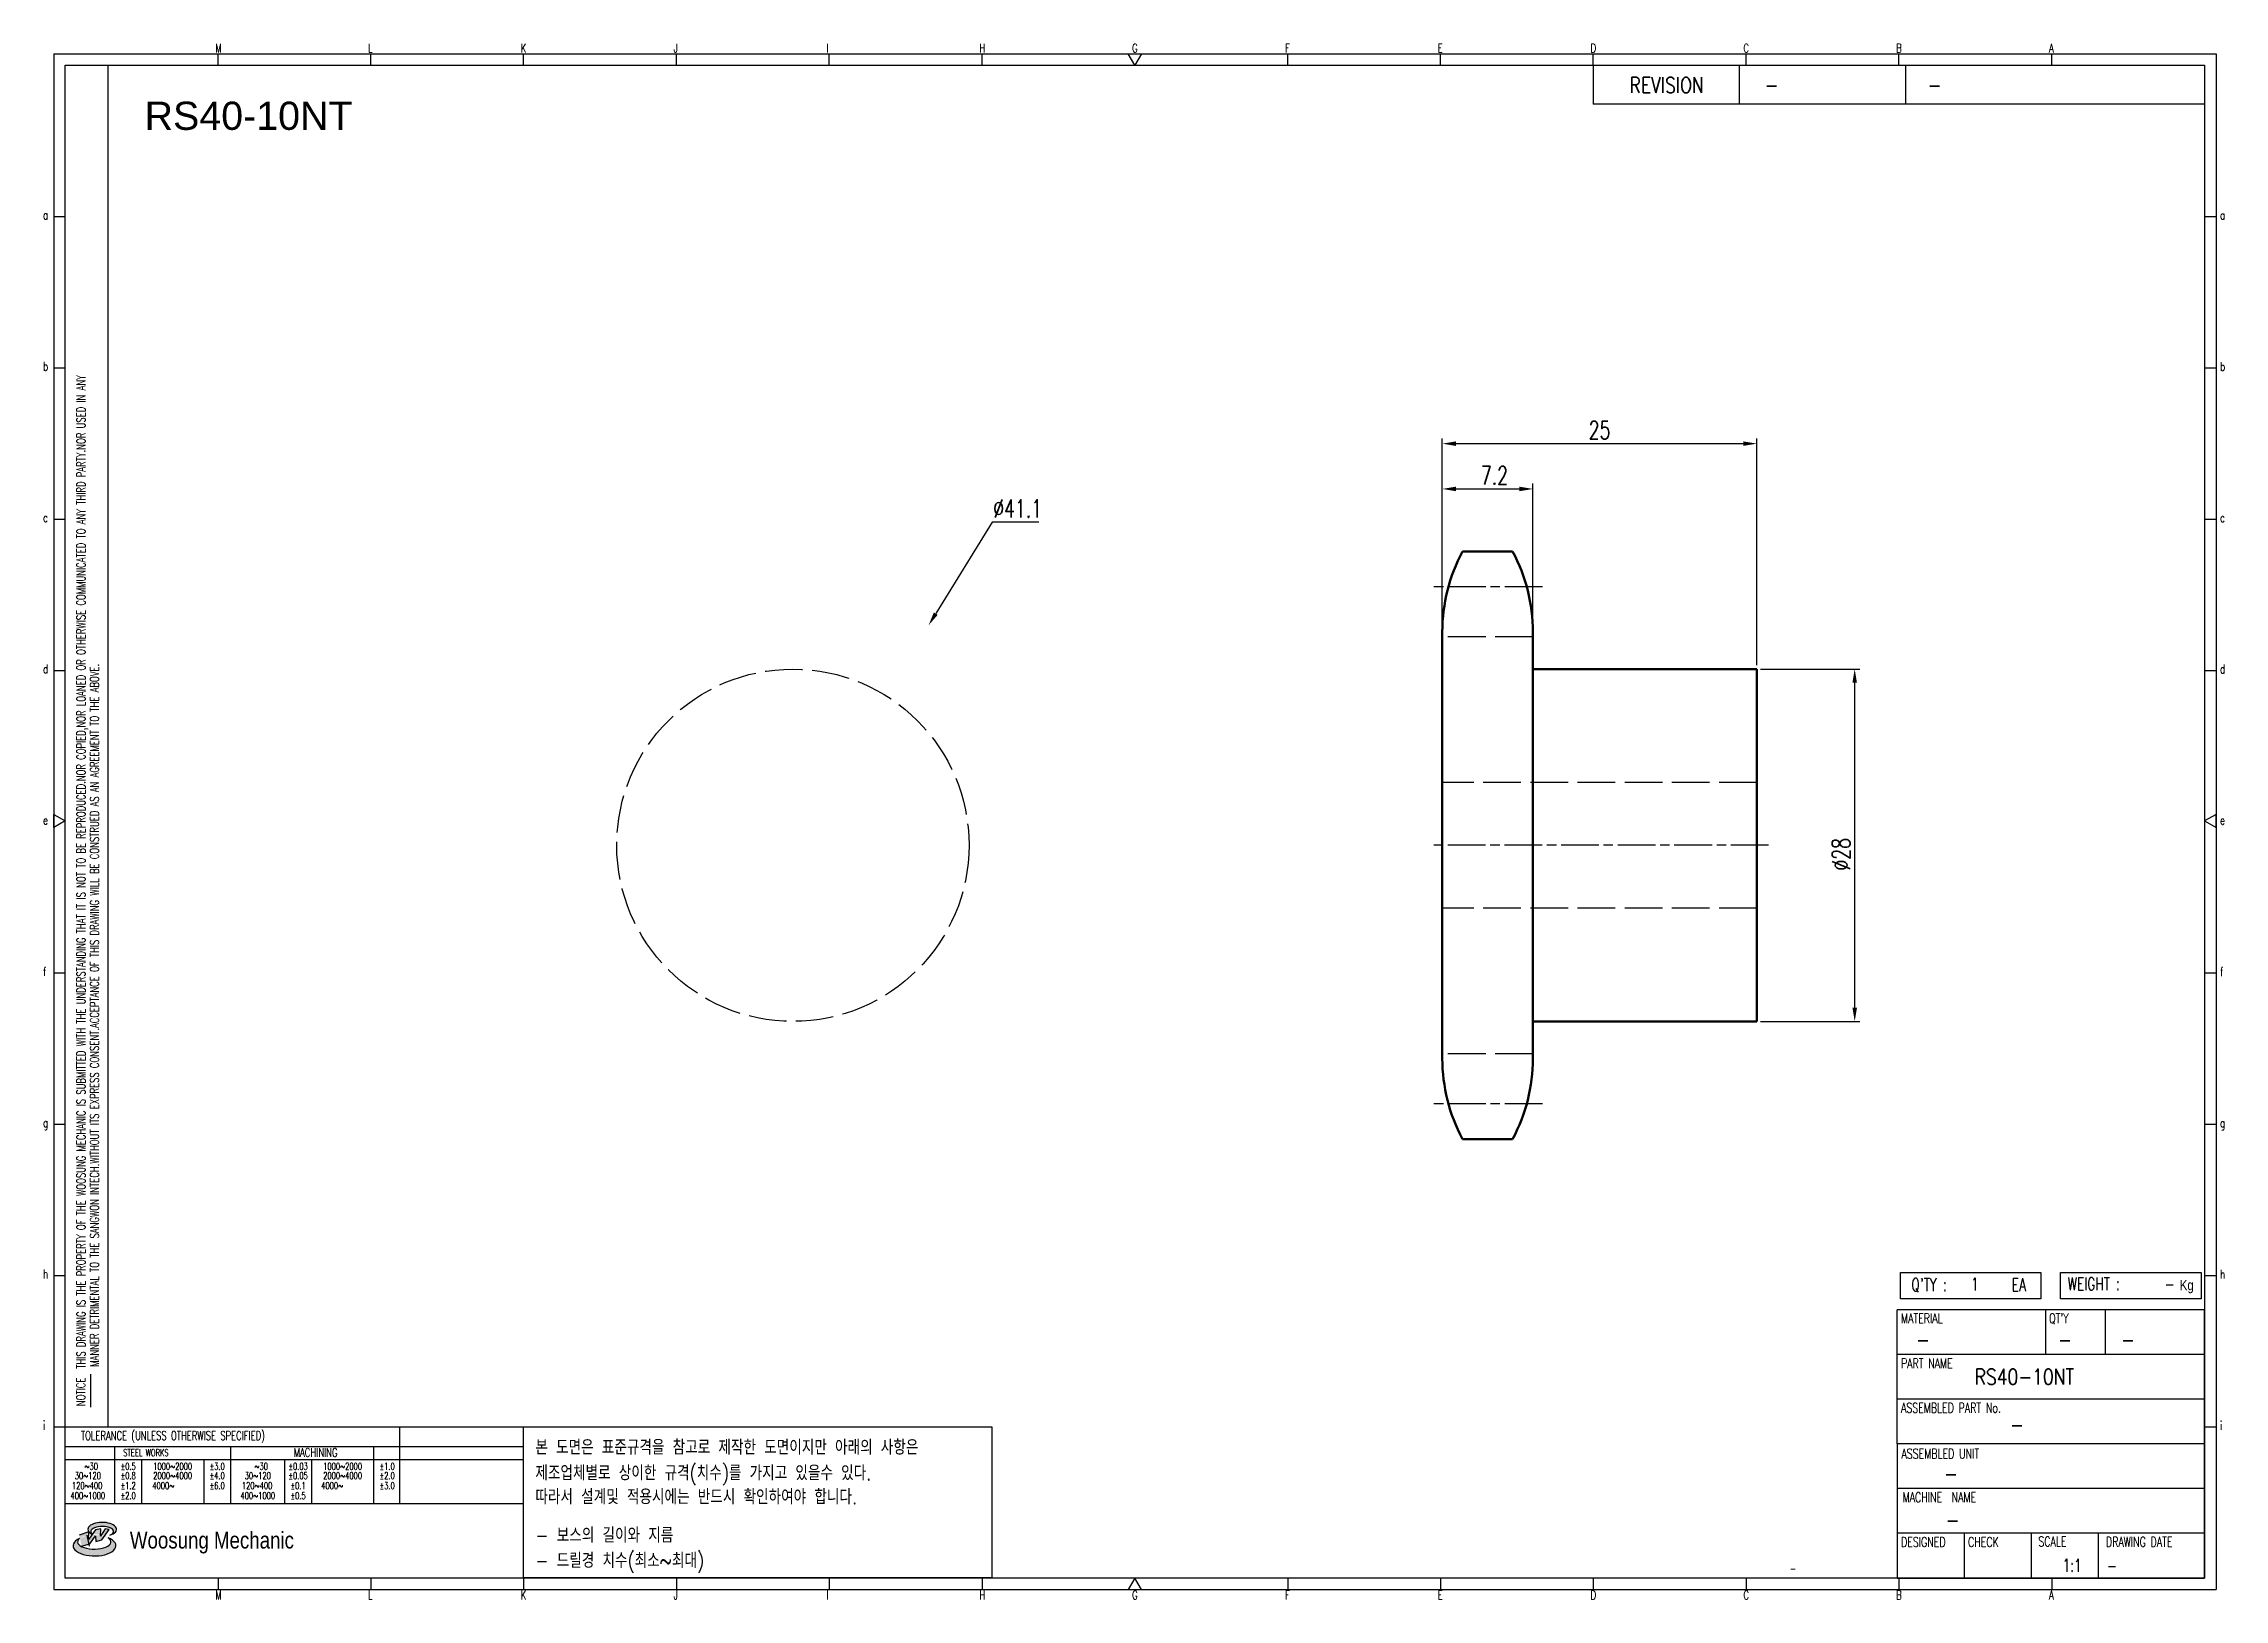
# Model space of a CAD drawing. Header units: millimetres. Extents: x -22171 to -21998, y 1083 to 1207.
import ezdxf
from ezdxf.enums import TextEntityAlignment as Align

# ---------------------------------------------------------------- set-up
doc = ezdxf.new("R2010")
doc.units = ezdxf.units.MM
for name, pattern in [('AM_ISO02W050', [7.5, 6, -1.5]), ('AM_ISO02W050x2', [3.75, 3, -0.75]), ('AM_ISO08W050', [18, 12, -1.5, 3, -1.5]), ('AM_ISO08W050x2', [9, 6, -0.75, 1.5, -0.75])]:
    doc.linetypes.add(name, pattern=pattern)
for name, color, linetype, lineweight in [('AM_0N', 7, 'Continuous', 50), ('AM_3N', 6, 'AM_ISO02W050', 25), ('AM_7N', 4, 'AM_ISO08W050', 25)]:
    doc.layers.add(name, color=color, linetype=linetype, lineweight=lineweight)
for name, color, linetype in [('S-DIM', 7, 'Continuous'), ('TITLE', 7, 'Continuous'), ('도면레이아웃', 7, 'Continuous')]:
    doc.layers.add(name, color=color, linetype=linetype)
doc.styles.add('HAN', font='ROMANS.shx', dxfattribs={"width": 0.7, "bigfont": 'whgtxt.shx'})
doc.styles.add('HKD_ST2', font='romans.shx', dxfattribs={"width": 0.7, "height": 4, "bigfont": '@extfont2.shx'})
doc.styles.add('HSG', font='SIMPLEX.shx', dxfattribs={"width": 0.7, "bigfont": 'HSG.shx'})
doc.styles.add('ROMANS', font='romans.shx', dxfattribs={"width": 0.7, "bigfont": 'whgtxt.shx'})
doc.styles.add('SLDTEXTSTYLE4', font='arial.ttf', dxfattribs={"width": 0.8})
doc.styles.get("Standard").update_dxf_attribs({"font": 'arial.ttf'})
doc.dimstyles.new('APP2', dxfattribs={"dimscale": 0.6, "dimtxt": 2.4, "dimasz": 1.8, "dimexe": 0.7, "dimexo": 0.5, "dimgap": 0.6, "dimtad": 1, "dimtoh": 1, "dimdec": 1, "dimrnd": 0.01, "dimzin": 9, "dimdsep": 46, "dimtxsty": 'HSG', "dimcen": 0, "dimclrd": 1, "dimclre": 1, "dimclrt": 256, "dimazin": 2, "dimtp": 1, "dimtm": 1, "dimtfac": 0.5, "dimtdec": 1, "dimtofl": 0, "dimtmove": 0, "dimatfit": 3, "dimfxl": 0, "dimtvp": 1, "dimtolj": 2, "dimlwd": -1, "dimlwe": -1, "dimarcsym": 0})

# ---------------------------------------------------------------- blocks, each defined once
blk = doc.blocks.new('SUYWSHJH')
at = {"layer": '도면레이아웃'}
h = blk.add_hatch(color=10, dxfattribs=at)
h.paths.add_polyline_path([(1.544, 35.177), (1.554, 34.966), (1.779, 35.034), (2.054, 35.422), (1.908, 35.446), (1.728, 35.167), (1.741, 35.439), (1.547, 35.405), (1.292, 35.041), (1.295, 35.33), (0.943, 35.208), (1.03, 34.8), (1.336, 34.885)])
edge = h.paths.add_edge_path()
edge.add_ellipse((1.795, 35.421), major_axis=(-0.53, 0), ratio=0.487785, start_angle=122.36065, end_angle=403.39574)
edge.add_line((1.411, 35.244), (1.419, 35.261))
edge.add_ellipse((1.798, 35.344), major_axis=(-0.423, 0), ratio=0.444396, start_angle=131.58977, end_angle=386.19408, ccw=False)
edge = h.paths.add_edge_path()
edge.add_ellipse((1.512, 34.815), major_axis=(-0.793, 0), ratio=0.480113, start_angle=314.67633, end_angle=590.85213)
edge.add_ellipse((1.501, 34.958), major_axis=(-0.62, 0), ratio=0.43311, start_angle=331.7024, end_angle=574.42495, ccw=False)
for p, q in [((0, 90.118), (80.15, 90.118)), ((0, 90.118), (0, 33.191)), ((6.089, 89.693), (6.089, 90.118)), ((11.753, 89.693), (11.753, 90.118)), ((17.418, 89.693), (17.418, 90.118)), ((23.082, 89.693), (23.082, 90.118)), ((28.746, 89.693), (28.746, 90.118)), ((34.411, 89.693), (34.411, 90.118)), ((45.739, 89.693), (45.739, 90.118)), ((51.404, 89.693), (51.404, 90.118)), ((57.068, 89.693), (57.068, 90.118)), ((62.732, 89.693), (62.732, 90.118)), ((68.397, 89.693), (68.397, 90.118)), ((74.061, 89.693), (74.061, 90.118)), ((80.15, 90.118), (80.15, 33.191)), ((0, 84.085), (0.425, 84.085)), ((79.725, 84.085), (80.15, 84.085)), ((0, 78.478), (0.425, 78.478)), ((79.725, 78.478), (80.15, 78.478)), ((0, 72.87), (0.425, 72.87)), ((79.725, 72.87), (80.15, 72.87)), ((0, 67.262), (0.425, 67.262)), ((79.725, 67.262), (80.15, 67.262)), ((0, 56.047), (0.425, 56.047)), ((79.725, 56.047), (80.15, 56.047)), ((0, 50.439), (0.425, 50.439)), ((79.725, 50.439), (80.15, 50.439)), ((0, 44.832), (0.425, 44.832)), ((79.725, 44.832), (80.15, 44.832)), ((1.377, 39.947), (1.377, 41.174)), ((0, 39.224), (0.425, 39.224)), ((79.725, 39.224), (80.15, 39.224)), ((0, 33.191), (80.15, 33.191)), ((6.089, 33.616), (6.089, 33.191)), ((11.753, 33.616), (11.753, 33.191)), ((17.418, 33.616), (17.418, 33.191)), ((23.082, 33.616), (23.082, 33.191)), ((28.746, 33.616), (28.746, 33.191)), ((34.411, 33.616), (34.411, 33.191)), ((45.739, 33.616), (45.739, 33.191)), ((51.404, 33.616), (51.404, 33.191)), ((57.068, 33.616), (57.068, 33.191)), ((62.732, 33.616), (62.732, 33.191)), ((68.397, 33.616), (68.397, 33.191)), ((74.061, 33.616), (74.061, 33.191))]:
    blk.add_line(p, q)
at = {"color": 2}
for p, q in [((2.017, 39.224), (2.017, 89.693)), ((0.425, 39.224), (17.418, 39.224)), ((12.816, 39.224), (12.816, 36.382)), ((17.418, 33.616), (17.418, 39.224)), ((0.425, 38.487), (17.418, 38.487)), ((0.425, 38.012), (17.418, 38.012)), ((2.257, 38.487), (2.257, 36.382)), ((3.257, 38.012), (3.257, 36.382)), ((5.557, 38.012), (5.557, 36.382)), ((6.557, 38.5), (6.557, 36.382)), ((8.557, 38.012), (8.557, 36.382)), ((9.557, 38.026), (9.557, 36.382)), ((11.857, 38.487), (11.857, 36.382)), ((0.425, 36.382), (17.418, 36.382))]:
    blk.add_line(p, q, dxfattribs=at)
at = {"color": 6, "ltscale": 0.5}
for p, q in [((57.068, 89.693), (57.068, 88.246)), ((62.47, 89.693), (62.47, 88.246)), ((68.635, 89.693), (68.635, 88.246)), ((79.725, 88.246), (57.068, 88.246)), ((68.336, 38.59), (68.336, 43.563)), ((79.725, 43.563), (68.336, 43.563)), ((73.827, 43.563), (73.827, 41.905)), ((76.037, 43.563), (76.037, 41.905)), ((79.725, 38.59), (79.725, 43.563)), ((79.725, 41.905), (68.336, 41.905)), ((79.725, 40.248), (68.336, 40.248)), ((68.336, 38.59), (68.336, 33.616)), ((79.725, 38.59), (68.336, 38.59)), ((79.725, 33.616), (79.725, 38.59)), ((79.725, 36.932), (68.336, 36.932)), ((79.725, 35.274), (68.336, 35.274)), ((70.822, 33.616), (70.822, 35.274)), ((73.309, 33.616), (73.309, 35.274)), ((75.796, 33.616), (75.796, 35.274)), ((68.336, 33.616), (79.725, 33.616))]:
    blk.add_line(p, q, dxfattribs=at)
for points in [[(40.075, 89.693), (39.83, 90.118), (40.32, 90.118)], [(0.425, 89.693), (79.725, 89.693), (79.725, 33.616), (0.425, 33.616)], [(0.425, 61.679), (0, 61.433), (0, 61.924)], [(79.725, 61.679), (80.15, 61.433), (80.15, 61.924)], [(40.075, 33.616), (39.83, 33.191), (40.32, 33.191)]]:
    blk.add_lwpolyline(points, close=True)
at = {"layer": 'TITLE', "color": 20}
for p, q in [((68.449, 43.961), (68.449, 44.936)), ((68.449, 44.936), (73.654, 44.936)), ((73.654, 44.936), (73.654, 43.961)), ((74.39, 43.961), (74.39, 44.936)), ((74.39, 44.936), (79.595, 44.936)), ((79.595, 44.936), (79.595, 43.961)), ((73.654, 43.961), (68.449, 43.961)), ((79.595, 43.961), (74.39, 43.961))]:
    blk.add_line(p, q, dxfattribs=at)
at = {"layer": '도면레이아웃'}
for p, q in [((1.295, 35.33), (0.943, 35.208)), ((1.03, 34.8), (1.336, 34.885)), ((1.224, 35.208), (1.311, 34.8)), ((1.224, 35.208), (1.224, 35.208)), ((1.547, 35.405), (1.292, 35.041)), ((1.292, 35.041), (1.295, 35.33)), ((1.336, 34.885), (1.544, 35.177)), ((1.419, 35.261), (1.411, 35.244)), ((1.544, 35.177), (1.554, 34.966)), ((1.741, 35.439), (1.547, 35.405)), ((1.554, 34.966), (1.779, 35.034)), ((1.908, 35.446), (1.728, 35.167)), ((1.728, 35.167), (1.741, 35.439)), ((1.779, 35.034), (2.054, 35.422)), ((2.054, 35.422), (1.908, 35.446))]:
    blk.add_line(p, q, dxfattribs=at)
for centre, major_axis, ratio, start_param, end_param in [((1.795, 35.421), (-0.53, 0), 0.487785, 2.135596, 7.040584), ((1.512, 34.815), (-0.793, 0), 0.480113, 5.492138, 10.312315), ((1.501, 34.958), (-0.62, 0), 0.43311, 5.789299, 10.025607), ((1.798, 35.344), (-0.423, 0), 0.444396, 2.296675, 6.740358)]:
    blk.add_ellipse(centre, major_axis=major_axis, ratio=ratio, start_param=start_param, end_param=end_param, dxfattribs=at)
at = {"color": 4, "style": 'HKD_ST2', "width": 0.7}
for s, p in [('M', (5.988, 90.164)), ('L', (11.652, 90.164)), ('K', (17.316, 90.164)), ('J', (22.981, 90.164)), ('I', (28.645, 90.164)), ('H', (34.309, 90.164)), ('G', (39.974, 90.164)), ('F', (45.638, 90.164)), ('E', (51.302, 90.164)), ('D', (56.967, 90.164)), ('C', (62.631, 90.164)), ('B', (68.295, 90.164)), ('A', (73.96, 90.164)), ('a', (-0.395, 83.976)), ('a', (80.305, 83.97)), ('b', (-0.395, 78.368)), ('b', (80.305, 78.362)), ('c', (-0.395, 72.76)), ('c', (80.305, 72.754)), ('d', (-0.395, 67.153)), ('d', (80.305, 67.147)), ('e', (-0.395, 61.545)), ('e', (80.305, 61.539)), ('f', (-0.395, 55.937)), ('f', (80.305, 55.931)), ('g', (-0.395, 50.33)), ('g', (80.305, 50.324)), ('h', (-0.395, 44.722)), ('h', (80.305, 44.716)), ('i', (-0.395, 39.114)), ('i', (80.305, 39.108)), ('M', (5.988, 32.824)), ('L', (11.652, 32.824)), ('K', (17.316, 32.824)), ('J', (22.981, 32.824)), ('I', (28.645, 32.824)), ('H', (34.309, 32.824)), ('G', (39.974, 32.824)), ('F', (45.638, 32.824)), ('E', (51.302, 32.824)), ('D', (56.967, 32.824)), ('C', (62.631, 32.824)), ('B', (68.295, 32.824)), ('A', (73.96, 32.824))]:
    blk.add_text(s, height=0.326, dxfattribs=at).set_placement(p)
for s, height, style, width, p in [('REVISION', 0.5806, 'HAN', 0.8, (58.415, 88.664)), ('-', 0.581, 'HAN', 0.8, (63.426, 88.664)), ('-', 0.581, 'HAN', 0.8, (69.468, 88.664)), ("Q'TY : ", 0.4746, 'HKD_ST2', 0.7, (68.857, 44.253)), ('1', 0.475, 'HKD_ST2', 0.7, (71.071, 44.275)), ('EA', 0.4746, 'HKD_ST2', 0.7, (72.578, 44.253)), ('WEIGHT : ', 0.4746, 'HKD_ST2', 0.7, (74.65, 44.286)), ('-', 0.581, 'HAN', 0.8, (69.029, 42.157)), ('-', 0.581, 'HAN', 0.8, (74.289, 42.157)), ('-', 0.581, 'HAN', 0.8, (76.623, 42.157)), ('-', 0.581, 'HAN', 0.8, (72.515, 39.013)), ('-', 0.581, 'HAN', 0.8, (70.067, 37.189)), ('-', 0.581, 'HAN', 0.8, (70.126, 35.48)), ('1:1', 0.4746, 'HKD_ST2', 0.7, (74.458, 33.848)), ('-', 0.475, 'HKD_ST2', 0.7, (76.112, 33.837))]:
    blk.add_text(s, height=height, dxfattribs=dict(style=style, width=width)).set_placement(p)
at = {"color": 2, "style": 'HKD_ST2', "width": 0.7}
for s, p in [(' THIS DRAWING IS THE PROPERTY OF THE WOOSUNG MECHANIC IS SUBMITTED WITH THE UNDERSTANDING THAT IT IS NOT TO BE REPRODUCED.NOR COPIED,NOR LOANED OR OTHERWISE COMMUNICATED TO ANY THIRD PARTY.NOR USED IN ANY', (1.173, 41.217)), ('MANNER DETRIMENTAL TO THE SANGWON INTECH.WITHOUT ITS EXPRESS CONSENT.ACCEPTANCE OF THIS DRAWING WILL BE CONSTRUED AS AN AGREEMENT TO THE ABOVE.', (1.672, 41.447))]:
    blk.add_text(s, height=0.326266, rotation=90, dxfattribs=at).set_placement(p)
at = {"style": 'HKD_ST2', "width": 0.7}
blk.add_text('-', height=0.475, dxfattribs=at).set_placement((78.613, 44.286), align=Align.RIGHT)
at = {"color": 4, "style": 'HKD_ST2', "width": 0.7}
for s, height, p in [('MATERIAL', 0.3651, (68.474, 43.425)), ("QT'Y", 0.3651, (73.965, 43.425)), ('PART NAME', 0.3651, (68.474, 41.756)), ('ASSEMBLED PART No.', 0.36511, (68.474, 40.109)), ('ASSEMBLED UNIT', 0.36511, (68.49, 38.408)), ('MACHINE  NAME', 0.36511, (68.532, 36.794)), ('DESIGNED', 0.3651, (68.474, 35.136)), ('CHECK', 0.3651, (70.961, 35.136)), ('SCALE', 0.3651, (73.566, 35.153)), ('DRAWING DATE', 0.36511, (76.071, 35.141))]:
    blk.add_text(s, height=height, dxfattribs=at).set_placement(p, align=Align.TOP_LEFT)
at = {"style": 'HKD_ST2', "width": 0.7}
blk.add_text('NOTICE', height=0.3263, rotation=90, dxfattribs=at).set_placement((1.163, 39.988))
for s, height, style, width, p in [('TOLERANCE (UNLESS OTHERWISE SPECIFIED)', 0.32627, 'HKD_ST2', 0.7, (4.417, 38.896)), ('-', 0.326, 'ROMANS', 0.65, (64.469, 33.975))]:
    blk.add_text(s, height=height, dxfattribs=dict(style=style, width=width)).set_placement(p, align=Align.MIDDLE_CENTER)
at = {"color": 4, "style": 'HKD_ST2', "width": 0.7}
for s, height, p in [('STEEL WORKS', 0.26101, (3.416, 38.268)), ('MACHINING', 0.3263, (9.707, 38.27)), ('%%P0.5', 0.261, (2.757, 37.762)), ('%%P0.8', 0.261, (2.757, 37.411)), ('%%P3.0', 0.261, (6.057, 37.762)), ('%%P4.0', 0.261, (6.057, 37.411)), ('%%P0.03', 0.261, (9.057, 37.762)), ('%%P0.05', 0.261, (9.057, 37.411)), ('%%P1.0', 0.261, (12.357, 37.762)), ('%%P2.0', 0.261, (12.357, 37.411)), ('%%P1.2', 0.261, (2.757, 37.045)), ('%%P2.0', 0.261, (2.757, 36.67)), ('%%P6.0', 0.261, (6.057, 37.045)), ('%%P0.1', 0.261, (9.057, 37.045)), ('%%P0.5', 0.261, (9.057, 36.67)), ('%%P3.0', 0.261, (12.357, 37.045))]:
    blk.add_text(s, height=height, dxfattribs=at).set_placement(p, align=Align.MIDDLE)
for s, height, p in [('30%%126120', 0.261, (1.263, 37.411)), ('%%12630', 0.261, (1.389, 37.762)), ('2000%%1264000', 0.26101, (4.407, 37.411)), ('1000%%1262000', 0.26101, (4.407, 37.762)), ('30%%126120', 0.261, (7.563, 37.411)), ('%%12630', 0.261, (7.689, 37.762)), ('2000%%1264000', 0.26101, (10.707, 37.411)), ('1000%%1262000', 0.26101, (10.707, 37.762)), ('400%%1261000', 0.26101, (1.263, 36.67)), ('120%%126400', 0.26101, (1.237, 37.045)), ('4000%%126', 0.261, (4.061, 37.045)), ('400%%1261000', 0.26101, (7.563, 36.67)), ('120%%126400', 0.26101, (7.537, 37.045)), ('4000%%126', 0.261, (10.321, 37.045))]:
    blk.add_text(s, height=height, dxfattribs=at).set_placement(p, align=Align.MIDDLE_CENTER)
at = {"color": 1, "style": 'SLDTEXTSTYLE4', "width": 0.8}
blk.add_text('Woosung Mechanic', height=0.61957, dxfattribs=at).set_placement((2.822, 34.711))
at = {"layer": 'TITLE', "width": 0.8}
blk.add_text('Kg', height=0.3789, dxfattribs=at).set_placement((78.807, 44.286))
blk = doc.blocks.new('*D23')
at = {"layer": 'Defpoints', "color": 0, "transparency": 16777216}
for p in [(-22052.62, 1171.69), (-22059.82, 1159.94), (-22052.62, 1160.32)]:
    blk.add_point(p, dxfattribs=at)
at = {"layer": 'S-DIM', "color": 1, "transparency": 16777216}
for p, q in [((-22059.82, 1160.24), (-22059.82, 1172.11)), ((-22052.62, 1160.62), (-22052.62, 1172.11)), ((-22058.74, 1171.69), (-22053.7, 1171.69))]:
    blk.add_line(p, q, dxfattribs=at)
for points in [[(-22058.74, 1171.87), (-22058.74, 1171.51), (-22059.82, 1171.69)], [(-22053.7, 1171.87), (-22053.7, 1171.51), (-22052.62, 1171.69)]]:
    blk.add_solid(points, dxfattribs=at)
at = {"layer": 'S-DIM', "transparency": 16777216, "insert": (-22055.68, 1172.77), "char_height": 1.44, "attachment_point": 5, "style": 'HSG'}
blk.add_mtext('\\A2;7.2', dxfattribs=at)
blk = doc.blocks.new('*D24')
at = {"layer": 'Defpoints', "color": 0, "transparency": 16777216}
for p in [(-22034.82, 1175.29), (-22059.82, 1159.94), (-22034.82, 1157.37)]:
    blk.add_point(p, dxfattribs=at)
at = {"layer": 'S-DIM', "color": 1, "transparency": 16777216}
for p, q in [((-22059.82, 1160.24), (-22059.82, 1175.71)), ((-22058.74, 1175.29), (-22035.9, 1175.29)), ((-22034.82, 1157.67), (-22034.82, 1175.71))]:
    blk.add_line(p, q, dxfattribs=at)
for points in [[(-22058.74, 1175.47), (-22058.74, 1175.11), (-22059.82, 1175.29)], [(-22035.9, 1175.47), (-22035.9, 1175.11), (-22034.82, 1175.29)]]:
    blk.add_solid(points, dxfattribs=at)
at = {"layer": 'S-DIM', "transparency": 16777216, "insert": (-22047.32, 1176.37), "char_height": 1.44, "attachment_point": 5, "style": 'HSG'}
blk.add_mtext('\\A2;25', dxfattribs=at)
blk = doc.blocks.new('*D25')
at = {"layer": 'Defpoints', "color": 0, "transparency": 16777216}
for p in [(-22034.82, 1157.37), (-22027.04, 1157.37), (-22034.82, 1129.37)]:
    blk.add_point(p, dxfattribs=at)
at = {"layer": 'S-DIM', "color": 1, "transparency": 16777216}
for p, q in [((-22034.52, 1157.37), (-22026.62, 1157.37)), ((-22027.04, 1130.45), (-22027.04, 1156.29)), ((-22034.52, 1129.37), (-22026.62, 1129.37))]:
    blk.add_line(p, q, dxfattribs=at)
for points in [[(-22027.22, 1156.29), (-22026.86, 1156.29), (-22027.04, 1157.37)], [(-22027.22, 1130.45), (-22026.86, 1130.45), (-22027.04, 1129.37)]]:
    blk.add_solid(points, dxfattribs=at)
at = {"layer": 'S-DIM', "transparency": 16777216, "insert": (-22028.12, 1142.65), "char_height": 1.44, "attachment_point": 5, "rotation": 90, "style": 'HSG'}
blk.add_mtext('\\A2;%%c28', dxfattribs=at)
blk = doc.blocks.new('*D26')
at = {"layer": 'Defpoints', "color": 0, "transparency": 16777216}
for p in [(-22100.65, 1160.86), (-22122.22, 1125.88)]:
    blk.add_point(p, dxfattribs=at)
at = {"layer": 'S-DIM', "color": 1, "transparency": 16777216}
for p, q in [((-22095.61, 1169.05), (-22100.09, 1161.78)), ((-22091.89, 1169.05), (-22095.61, 1169.05))]:
    blk.add_line(p, q, dxfattribs=at)
blk.add_solid([(-22100.24, 1161.87), (-22099.93, 1161.68), (-22100.65, 1160.86)], dxfattribs=at)
at = {"layer": 'S-DIM', "transparency": 16777216, "insert": (-22093.57, 1170.13), "char_height": 1.44, "attachment_point": 5, "style": 'HSG'}
blk.add_mtext('\\A2;∅41.1', dxfattribs=at)

msp = doc.modelspace()

# ---------------------------------------------------------------- linework, layer by layer
at = {"color": 4}
msp.add_lwpolyline([(-22132.84, 1097.15), (-22095.62, 1097.15), (-22095.62, 1085.13), (-22132.84, 1085.13)], close=True, dxfattribs=at)
at = {"layer": 'AM_0N'}
for p, q in [((-22058.21, 1166.72), (-22054.23, 1166.72)), ((-22059.82, 1160.32), (-22059.82, 1126.42)), ((-22052.62, 1160.32), (-22052.62, 1126.42)), ((-22052.62, 1157.37), (-22034.82, 1157.37)), ((-22034.82, 1157.37), (-22034.82, 1129.37)), ((-22052.62, 1129.37), (-22034.82, 1129.37)), ((-22058.21, 1120.02), (-22054.23, 1120.02))]:
    msp.add_line(p, q, dxfattribs=at)
for centre, start, end in [((-22046.32, 1160.32), 151.7009, 180), ((-22066.12, 1160.32), 0, 28.2991), ((-22046.32, 1126.42), 180, 208.2991), ((-22066.12, 1126.42), 331.7009, 0)]:
    msp.add_arc(centre, 13.5, start, end, dxfattribs=at)
at = {"layer": 'AM_3N', "linetype": 'AM_ISO02W050x2'}
for p, q in [((-22052.62, 1159.94), (-22059.82, 1159.94)), ((-22052.62, 1126.79), (-22059.82, 1126.79))]:
    msp.add_line(p, q, dxfattribs=at)
at = {"layer": 'AM_3N', "color": 2, "linetype": 'AM_ISO02W050x2'}
for p, q in [((-22034.82, 1148.37), (-22059.82, 1148.37)), ((-22034.82, 1138.37), (-22059.82, 1138.37))]:
    msp.add_line(p, q, dxfattribs=at)
msp.add_circle((-22111.44, 1143.37), 14, dxfattribs=at)
at = {"layer": 'AM_7N', "linetype": 'AM_ISO08W050x2', "ltscale": 0.5}
for p, q in [((-22051.86, 1163.92), (-22060.59, 1163.92)), ((-22033.88, 1143.37), (-22060.59, 1143.37)), ((-22051.86, 1122.82), (-22060.59, 1122.82))]:
    msp.add_line(p, q, dxfattribs=at)

# ---------------------------------------------------------------- block references
at = {"xscale": 2.144331372397295, "yscale": 2.144331372397295, "zscale": 2.144331372397295}
msp.add_blockref('SUYWSHJH', (-22170.19, 1013.04), dxfattribs=at)

# ---------------------------------------------------------------- texts
at = {"color": 2}
msp.add_text('RS40-10NT', height=2.241, dxfattribs=at).set_placement((-22162.97, 1200.23))
at = {"style": 'HAN', "width": 0.8}
msp.add_text('RS40-10NT', height=1.245, dxfattribs=at).set_placement((-22017.5, 1100.5))
at = {"color": 4, "style": 'HAN', "width": 0.8}
for s, p in [('본 도면은 표준규격을 참고로 제작한 도면이지만 아래의 사항은', (-22131.91, 1094.93)), ('제조업체별로 상이한 규격(치수)를 가지고 있을수 있다.', (-22131.91, 1092.89)), ('따라서 설계및 적용시에는 반드시 확인하여야 합니다.', (-22131.91, 1090.99)), ('- 보스의 길이와 지름', (-22131.91, 1087.94)), ('- 드릴경 치수(최소~최대)', (-22131.91, 1085.93))]:
    msp.add_text(s, height=1.178, dxfattribs=at).set_placement(p)

# ---------------------------------------------------------------- dimensions: what is measured, and where the dimension line sits
at = {"layer": 'S-DIM'}
dim = msp.add_linear_dim(base=(-22034.82, 1175.29), p1=(-22059.82, 1159.94), p2=(-22034.82, 1157.37), dimstyle='APP2', dxfattribs=at)
dim.commit()
dim.dimension.update_dxf_attribs({"geometry": '*D24', "text_midpoint": (-22047.32, 1176.37)})
dim = msp.add_linear_dim(base=(-22052.62, 1171.69), p1=(-22059.82, 1159.94), p2=(-22052.62, 1160.32), dimstyle='APP2', dxfattribs=at)
dim.commit()
dim.dimension.update_dxf_attribs({"geometry": '*D23', "text_midpoint": (-22055.68, 1171.69), "dimtype": 160})
dim = msp.add_diameter_dim_2p(p1=(-22122.22, 1125.88), p2=(-22100.65, 1160.86), dimstyle='APP2', dxfattribs=at)
dim.commit()
dim.dimension.update_dxf_attribs({"geometry": '*D26', "text_midpoint": (-22093.57, 1169.05), "dimtype": 163})
dim = msp.add_linear_dim(base=(-22027.04, 1157.37), p1=(-22034.82, 1129.37), p2=(-22034.82, 1157.37), angle=90, text='%%c<>', dimstyle='APP2', dxfattribs=at)
dim.commit()
dim.dimension.update_dxf_attribs({"geometry": '*D25', "text_midpoint": (-22027.04, 1142.65), "dimtype": 160})

doc.saveas('drawing.dxf')
